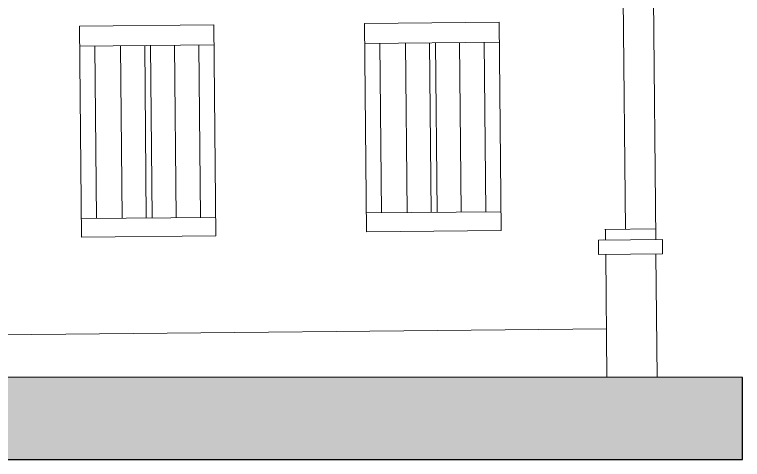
# Model space of a CAD drawing. Header units: millimetres. Extents: x 36985 to 49607, y -23856 to -17842.
# Drawn here: x 43897 to 49607, y -23856 to -20366 of the extents above; entities that cross this region are included whole.
import ezdxf

# ---------------------------------------------------------------- set-up
doc = ezdxf.new("R2010")
doc.units = ezdxf.units.MM
for name, color, linetype, lineweight in [('A-ALV-___-___-EXI', 250, 'Continuous', 25), ('A-BAS-___-___-EXI', 250, 'Continuous', 25), ('A-JAN-___-___-EXI', 250, 'Continuous', 25), ('A-PIL-___-___-EXI', 250, 'Continuous', 25)]:
    doc.layers.add(name, color=color, linetype=linetype, lineweight=lineweight)

msp = doc.modelspace()

# ---------------------------------------------------------------- hatches: boundary and pattern name
at = {"layer": 'A-BAS-___-___-EXI', "true_color": 0xcb9898}
msp.add_hatch(color=253, dxfattribs=at).paths.add_polyline_path([(49607.4, -23856.1), (49607.4, -23213.7), (41817.5, -23209.6), (36984.6, -23256.1), (36984.6, -23856.1)])

# ---------------------------------------------------------------- linework, layer by layer
at = {"layer": 'A-ALV-___-___-EXI', "color": 28, "lineweight": 15}
msp.add_line((48540.3, -22832.2), (43065.5, -22884.8), dxfattribs=at)
at = {"layer": 'A-BAS-___-___-EXI'}
msp.add_lwpolyline([(41817.5, -23209.6), (36984.6, -23256.1), (36984.6, -23856.1), (49607.4, -23856.1), (49607.4, -23213.7), (41817.5, -23209.6)], dxfattribs=at)
at = {"layer": 'A-JAN-___-___-EXI', "color": 18, "lineweight": 9}
for p, q in [((44407.2, -20614), (45462, -20603.9)), ((44539.2, -21965.7), (44526.1, -20612.9)), ((44930.9, -21961.9), (44917.9, -20609.1)), ((44976.5, -21961.5), (44963.5, -20608.7)), ((45356, -21957.8), (45343, -20605)), ((46644.5, -20592.5), (47699.3, -20582.4)), ((46776.2, -21921.4), (46763.5, -20591.4)), ((47165.6, -21917.6), (47152.8, -20587.6)), ((47212, -21917.2), (47199.2, -20587.2)), ((46657.3, -21922.5), (47712.1, -21912.4)), ((44420.2, -21966.8), (45475, -21956.7))]:
    msp.add_line(p, q, dxfattribs=at)
at = {"layer": 'A-JAN-___-___-EXI', "color": 28, "lineweight": 15}
for p, q in [((44741.1, -21963.8), (44728.1, -20610.9)), ((45164.7, -21959.7), (45151.6, -20606.9)), ((46978.2, -21919.4), (46965.4, -20589.4)), ((47401.7, -21915.4), (47389, -20585.4))]:
    msp.add_line(p, q, dxfattribs=at)
at = {"layer": 'A-JAN-___-___-EXI', "color": 28, "lineweight": 15, "flags": 128}
msp.add_lwpolyline([(46658.8, -22070.7), (47713.5, -22060.6), (47697.8, -20426), (46643, -20436.1), (46658.8, -22070.7), (46643, -20436.1)], dxfattribs=at)
msp.add_lwpolyline([(45460.4, -20447.5), (44405.7, -20457.6), (44421.6, -22111), (45476.3, -22100.9)], close=True, dxfattribs=at)
at = {"layer": 'A-JAN-___-___-EXI', "color": 18, "lineweight": 9, "flags": 128}
msp.add_lwpolyline([(47580.4, -20583.5), (47593.1, -21913.5)], close=True, dxfattribs=at)
at = {"layer": 'A-PIL-___-___-EXI', "color": 28, "lineweight": 15}
for p, q in [((48927.8, -22130.4), (48904.4, -19699.2)), ((48689.2, -22051.2), (48666.6, -19701.5)), ((48528.7, -22052.8), (48927, -22046.5)), ((48533.6, -22134.2), (48532.8, -22052.7)), ((48544, -23211.7), (48534.7, -22248.2)), ((48938.2, -23212), (48928.9, -22244.4))]:
    msp.add_line(p, q, dxfattribs=at)
at = {"layer": 'A-PIL-___-___-EXI', "color": 28, "lineweight": 15, "flags": 128}
msp.add_lwpolyline([(48477.4, -22134.7), (48478.5, -22248.7), (48981, -22243.9), (48979.9, -22129.9), (48477.4, -22134.7), (48514.9, -22134.4)], dxfattribs=at)

doc.saveas('drawing.dxf')
